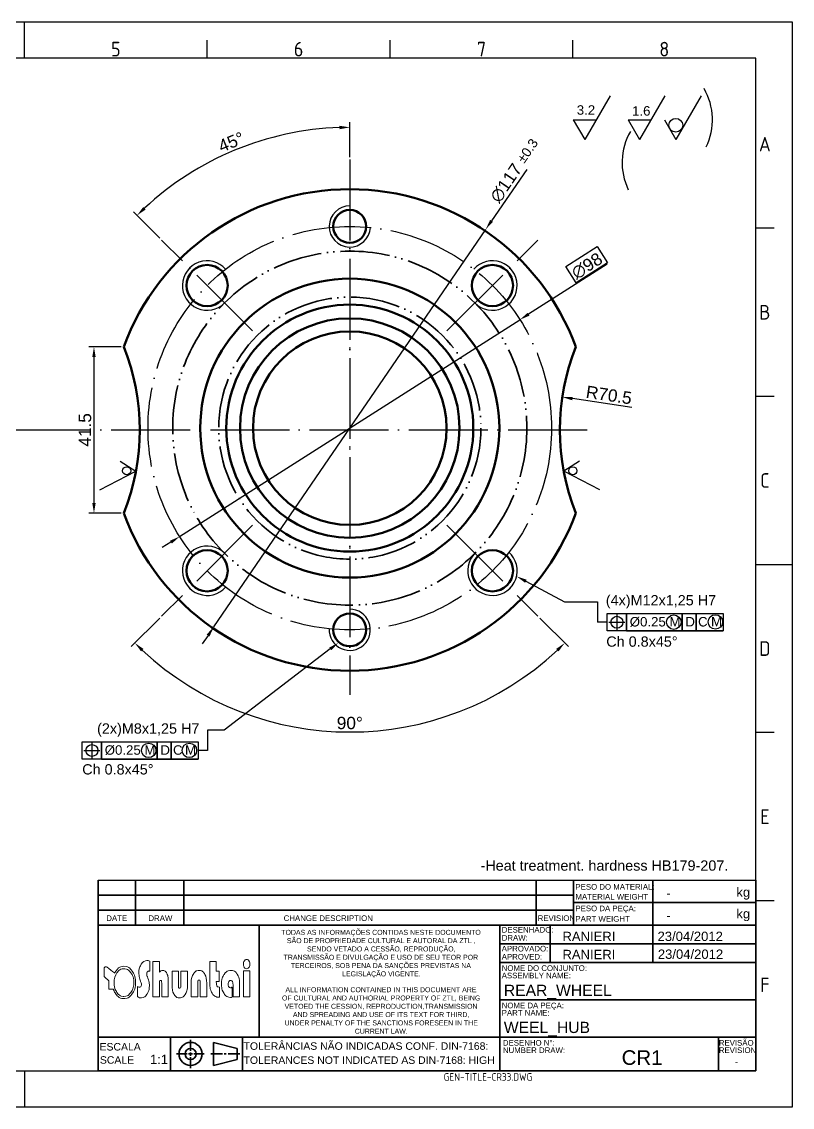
# Model space of a CAD drawing. Header units: millimetres. Extents: x 2626 to 2999, y 1108 to 1371.
# Drawn here: x 2811.7 to 2998.8, y 1107.7 to 1371.4 of the extents above; entities that cross this region are included whole.
import ezdxf
from ezdxf import colors
from ezdxf.entities.mleader import LeaderData, LeaderLine
from ezdxf.enums import TextEntityAlignment as Align
from ezdxf.math import Vec2, Vec3

# ---------------------------------------------------------------- set-up
doc = ezdxf.new("R2010")
doc.units = ezdxf.units.MM
doc.linetypes.add('ACAD_ISO04W100', pattern=[30, 24, -3, 0, -3])
doc.linetypes.add('ACAD_ISO05W100', pattern=[33, 24, -3, 0, -3, 0, -3])
for name, color, linetype, lineweight in [('AM_0', 7, 'Continuous', 30), ('AM_4', 1, 'ACAD_ISO04W100', 25), ('AM_5', 3, 'Continuous', 25), ('AM_7', 4, 'Continuous', 35), ('AM_8', 40, 'ACAD_ISO05W100', 35), ('AM_BOR', 2, 'ACAD_ISO05W100', 25), ('CAXA3', 7, 'Continuous', 25)]:
    doc.layers.add(name, color=color, linetype=linetype, lineweight=lineweight)
doc.styles.add('ACISOTS', font='isocp.shx', dxfattribs={"height": 1})
doc.styles.get("Standard").update_dxf_attribs({"font": 'arial.ttf'})
doc.dimstyles.new('ISO-25', dxfattribs={"dimtxt": 3, "dimasz": 2.5, "dimexe": 1.25, "dimexo": 0.625, "dimtad": 1, "dimtxsty": 'Standard', "dimcen": 2.5, "dimadec": 0, "dimazin": 0, "dimtfac": 1, "dimtmove": 0, "dimatfit": 3, "dimfxl": 1, "dimarcsym": 0})

# ---------------------------------------------------------------- blocks, each defined once
blk = doc.blocks.new('A3 ZTL')
for p, q in [((401.17, 280.82), (19.57, 280.82)), ((401.17, 9.78), (401.17, 280.82)), ((19.57, 9.78), (401.17, 9.78))]:
    blk.add_line(p, q)
at = {"layer": 'AM_BOR', "color": 135, "linetype": 'Continuous', "lineweight": 25}
for p, q in [((0, 290.61), (410.96, 290.61)), ((410.96, 290.61), (410.96, 0)), ((410.96, 0), (0, 0))]:
    blk.add_line(p, q, dxfattribs=at)
at = {"layer": 'AM_BOR', "color": 135, "lineweight": 25}
for p, q in [((205.48, 280.82), (205.48, 290.61)), ((254.4, 280.82), (254.4, 285.71)), ((303.33, 280.82), (303.33, 285.71)), ((352.25, 280.82), (352.25, 285.71)), ((406.07, 235.32), (401.17, 235.32)), ((406.07, 190.31), (401.17, 190.31)), ((401.17, 145.3), (410.96, 145.3)), ((406.07, 100.29), (401.17, 100.29)), ((406.07, 55.28), (401.17, 55.28)), ((205.48, 9.78), (205.48, 0))]:
    blk.add_line(p, q, dxfattribs=at)
at = {"layer": 'AM_BOR', "color": 135, "lineweight": 25, "style": 'ACISOTS'}
for s, p in [('5', (229.94, 283.27)), ('6', (278.86, 283.27)), ('7', (327.79, 283.27)), ('8', (376.71, 283.27)), ('A', (403.62, 257.83)), ('B', (403.62, 212.82)), ('C', (403.62, 167.81)), ('D', (403.62, 122.8)), ('E', (403.62, 77.79)), ('F', (403.62, 32.78))]:
    blk.add_text(s, height=3.91, dxfattribs=at).set_placement(p, align=Align.MIDDLE)
blk = doc.blocks.new('*D56')
at = {"layer": 'AM_5', "color": 0, "lineweight": -2, "transparency": 16777216}
blk.add_line((2959.91, 1277.71), (2945.45, 1279.86), dxfattribs=at)
at = {"layer": 'AM_5', "color": 0, "transparency": 16777216}
blk.add_solid([(2945.51, 1280.28), (2945.39, 1279.45), (2942.98, 1280.23)], dxfattribs=at)
at = {"layer": 'Defpoints', "color": 0, "transparency": 16777216}
for p in [(2942.98, 1280.23), (2996.66, 1272.24)]:
    blk.add_point(p, dxfattribs=at)
at = {"layer": 'AM_5', "color": 0, "transparency": 16777216, "insert": (2954.32, 1280.72), "char_height": 3, "attachment_point": 5, "rotation": 351.5279}
blk.add_mtext('R70.5', dxfattribs=at)
blk = doc.blocks.new('*D57')
at = {"layer": 'AM_5', "color": 0, "lineweight": -2, "transparency": 16777216}
for p, q in [((2835.86, 1292.44), (2828.01, 1292.44)), ((2829.26, 1289.94), (2829.26, 1254.53)), ((2835.86, 1252.03), (2828.01, 1252.03))]:
    blk.add_line(p, q, dxfattribs=at)
at = {"layer": 'AM_5', "color": 0, "transparency": 16777216}
for points in [[(2828.84, 1289.94), (2829.68, 1289.94), (2829.26, 1292.44)], [(2828.84, 1254.53), (2829.68, 1254.53), (2829.26, 1252.03)]]:
    blk.add_solid(points, dxfattribs=at)
at = {"layer": 'Defpoints', "color": 0, "transparency": 16777216}
for p in [(2836.49, 1292.44), (2829.26, 1252.03), (2836.49, 1252.03)]:
    blk.add_point(p, dxfattribs=at)
at = {"layer": 'AM_5', "color": 0, "transparency": 16777216, "insert": (2827.1, 1272.24), "char_height": 3, "attachment_point": 5, "rotation": 90}
blk.add_mtext('41.5', dxfattribs=at)
blk = doc.blocks.new('*D116')
at = {"layer": 'AM_5', "color": 0, "lineweight": -2, "transparency": 16777216}
for p, q in [((2934.37, 1335.55), (2925.81, 1323.04)), ((2858.37, 1224.38), (2924.4, 1320.97)), ((2856.96, 1222.32), (2855.55, 1220.25))]:
    blk.add_line(p, q, dxfattribs=at)
at = {"layer": 'AM_5', "color": 0, "transparency": 16777216}
for points in [[(2925.46, 1323.27), (2926.15, 1322.8), (2924.4, 1320.97)], [(2856.62, 1222.55), (2857.31, 1222.08), (2858.37, 1224.38)]]:
    blk.add_solid(points, dxfattribs=at)
at = {"layer": 'Defpoints', "color": 0, "transparency": 16777216}
for p in [(2924.4, 1320.97), (2858.37, 1224.38)]:
    blk.add_point(p, dxfattribs=at)
at = {"layer": 'AM_5', "color": 0, "transparency": 16777216, "insert": (2929.37, 1332.22), "char_height": 3, "attachment_point": 5, "rotation": 55.6455}
blk.add_mtext('∅117', dxfattribs=at)
blk = doc.blocks.new('*D117')
at = {"layer": 'AM_5', "color": 0, "lineweight": -2, "transparency": 16777216}
for p, q in [((2891.39, 1338.54), (2891.39, 1347)), ((2845.25, 1318.82), (2838.83, 1325.23))]:
    blk.add_line(p, q, dxfattribs=at)
blk.add_arc((2891.39, 1272.68), 73.08, 91.9603, 133.0397, dxfattribs=at)
at = {"layer": 'AM_5', "color": 0, "transparency": 16777216}
for points in [[(2888.88, 1346.13), (2888.89, 1345.29), (2891.39, 1345.75)], [(2841.8, 1325.79), (2841.22, 1326.39), (2839.71, 1324.35)]]:
    blk.add_solid(points, dxfattribs=at)
at = {"layer": 'Defpoints', "color": 0, "transparency": 16777216}
for p in [(2872.47, 1343.26), (2891.39, 1337.91), (2845.69, 1318.37), (2867.79, 1296.28), (2891.39, 1208.32)]:
    blk.add_point(p, dxfattribs=at)
at = {"layer": 'AM_5', "color": 0, "transparency": 16777216, "insert": (2862.6, 1342.18), "char_height": 3, "attachment_point": 5, "rotation": 22.5}
blk.add_mtext('45°', dxfattribs=at)
blk = doc.blocks.new('*D118')
at = {"layer": 'AM_5', "color": 0, "lineweight": -2, "transparency": 16777216}
for p, q in [((2845.25, 1226.54), (2838.3, 1219.6)), ((2937.52, 1226.54), (2944.47, 1219.6))]:
    blk.add_line(p, q, dxfattribs=at)
blk.add_arc((2891.39, 1272.68), 73.82, 226.9405, 313.0595, dxfattribs=at)
at = {"layer": 'AM_5', "color": 0, "transparency": 16777216}
for points in [[(2840.7, 1218.44), (2841.28, 1219.04), (2839.19, 1220.48)], [(2941.5, 1219.04), (2942.08, 1218.44), (2943.58, 1220.48)]]:
    blk.add_solid(points, dxfattribs=at)
at = {"layer": 'Defpoints', "color": 0, "transparency": 16777216}
for p in [(2867.79, 1249.08), (2914.99, 1249.08), (2845.69, 1226.98), (2937.08, 1226.98), (2872.28, 1201.37)]:
    blk.add_point(p, dxfattribs=at)
at = {"layer": 'AM_5', "color": 0, "transparency": 16777216, "insert": (2891.39, 1201.02), "char_height": 3, "attachment_point": 5}
blk.add_mtext('90°', dxfattribs=at)
blk = doc.blocks.new('*D119')
at = {"layer": 'AM_5', "color": 0, "lineweight": -2, "transparency": 16777216}
for p, q in [((2953.93, 1312.55), (2934.81, 1300.36)), ((2850.07, 1246.34), (2932.7, 1299.02)), ((2847.96, 1244.99), (2845.85, 1243.65))]:
    blk.add_line(p, q, dxfattribs=at)
at = {"layer": 'AM_5', "color": 0, "transparency": 16777216}
for points in [[(2934.59, 1300.71), (2935.03, 1300.01), (2932.7, 1299.02)], [(2847.74, 1245.34), (2848.18, 1244.64), (2850.07, 1246.34)]]:
    blk.add_solid(points, dxfattribs=at)
at = {"layer": 'Defpoints', "color": 0, "transparency": 16777216}
for p in [(2932.7, 1299.02), (2850.07, 1246.34)]:
    blk.add_point(p, dxfattribs=at)
at = {"layer": 'AM_5', "color": 0, "transparency": 16777216, "insert": (2949, 1312.07), "char_height": 3, "attachment_point": 5, "rotation": 32.5197}
blk.add_mtext('∅98', dxfattribs=at)

msp = doc.modelspace()

# ---------------------------------------------------------------- linework, layer by layer
at = {"linetype": 'Continuous'}
msp.add_line((2830.246, 1162.851), (2989.966, 1162.851), dxfattribs=at)
at = {"layer": 'AM_0', "color": 7, "lineweight": 20}
for points, knots in [([(2832.267, 1141.848), (2832.267, 1141.848), (2831.928, 1141.848), (2831.928, 1141.848), (2831.928, 1141.848), (2831.928, 1141.848), (2831.698, 1141.417), (2831.698, 1141.417), (2831.698, 1141.417), (2831.698, 1141.417), (2831.698, 1139.466), (2831.698, 1139.466), (2831.698, 1139.466), (2831.698, 1139.466), (2832.847, 1138.391), (2832.847, 1138.391), (2832.847, 1138.391), (2832.847, 1138.391), (2832.847, 1136.379), (2832.847, 1136.379), (2832.847, 1136.379), (2832.847, 1136.379), (2833.985, 1136.379), (2833.985, 1136.379), (2833.985, 1136.379), (2834.116, 1135.964), (2834.313, 1135.58), (2834.554, 1135.242), (2834.554, 1135.242), (2835.112, 1134.474), (2835.78, 1134.09), (2836.546, 1134.09), (2836.546, 1134.09), (2837.323, 1134.09), (2837.979, 1134.474), (2838.526, 1135.242), (2838.526, 1135.242), (2839.074, 1136.01), (2839.347, 1136.932), (2839.347, 1138.007), (2839.347, 1138.007), (2839.347, 1139.098), (2839.074, 1140.019), (2838.526, 1140.788), (2838.526, 1140.788), (2837.979, 1141.556), (2837.323, 1141.94), (2836.546, 1141.94), (2836.546, 1141.94), (2835.78, 1141.94), (2835.112, 1141.556), (2834.554, 1140.788), (2834.554, 1140.788), (2834.445, 1140.634), (2834.357, 1140.465), (2834.269, 1140.311), (2834.269, 1140.311), (2834.269, 1140.311), (2832.267, 1141.848), (2832.267, 1141.848)], [0, 0, 0, 0, 0.0625, 0.0625, 0.0625, 0.09375, 0.125, 0.125, 0.125, 0.15625, 0.1875, 0.1875, 0.1875, 0.21875, 0.25, 0.25, 0.25, 0.28125, 0.3125, 0.3125, 0.3125, 0.34375, 0.375, 0.375, 0.375, 0.40625, 0.4375, 0.4375, 0.4375, 0.46875, 0.5, 0.5, 0.5, 0.53125, 0.5625, 0.5625, 0.5625, 0.59375, 0.625, 0.625, 0.625, 0.65625, 0.6875, 0.6875, 0.6875, 0.71875, 0.75, 0.75, 0.75, 0.78125, 0.8125, 0.8125, 0.8125, 0.84375, 0.875, 0.875, 0.875, 0.9375, 1, 1, 1, 1]), ([(2842.13, 1143.352), (2841.594, 1143.352), (2841.135, 1143.054), (2840.746, 1142.471), (2840.746, 1142.471), (2840.357, 1141.875), (2840.167, 1141.176), (2840.167, 1140.373), (2840.167, 1140.373), (2840.167, 1139.686), (2840.297, 1139.012), (2840.547, 1138.339), (2840.547, 1138.339), (2840.712, 1137.911), (2840.79, 1137.639), (2840.79, 1137.51), (2840.79, 1137.51), (2840.79, 1137.315), (2840.738, 1137.16), (2840.643, 1137.03), (2840.643, 1137.03), (2840.539, 1136.901), (2840.418, 1136.836), (2840.262, 1136.836), (2840.262, 1136.836), (2840.141, 1136.836), (2839.994, 1136.914), (2839.83, 1137.069), (2839.83, 1137.069), (2839.83, 1137.069), (2839.83, 1134.569), (2839.83, 1134.569), (2839.83, 1134.569), (2840.098, 1134.375), (2840.374, 1134.284), (2840.651, 1134.284), (2840.651, 1134.284), (2841.222, 1134.284), (2841.715, 1134.569), (2842.113, 1135.152), (2842.113, 1135.152), (2842.511, 1135.735), (2842.709, 1136.448), (2842.709, 1137.29), (2842.709, 1137.29), (2842.709, 1137.86), (2842.588, 1138.455), (2842.355, 1139.064), (2842.355, 1139.064), (2842.355, 1139.064), (2842.225, 1139.414), (2842.225, 1139.414), (2842.225, 1139.414), (2842.121, 1139.673), (2842.069, 1139.893), (2842.069, 1140.062), (2842.069, 1140.062), (2842.069, 1140.269), (2842.113, 1140.437), (2842.208, 1140.58), (2842.208, 1140.58), (2842.303, 1140.722), (2842.415, 1140.8), (2842.545, 1140.8), (2842.545, 1140.8), (2842.614, 1140.8), (2842.709, 1140.774), (2842.83, 1140.722), (2842.83, 1140.722), (2842.83, 1140.722), (2842.83, 1143.184), (2842.83, 1143.184), (2842.83, 1143.184), (2842.606, 1143.3), (2842.372, 1143.352), (2842.13, 1143.352), (2842.13, 1143.352), (2842.13, 1143.352), (2842.13, 1143.352), (2842.13, 1143.352)], [0, 0, 0, 0, 0.047619, 0.047619, 0.047619, 0.0714286, 0.0952381, 0.0952381, 0.0952381, 0.1190476, 0.1428571, 0.1428571, 0.1428571, 0.1666667, 0.1904762, 0.1904762, 0.1904762, 0.2142857, 0.2380952, 0.2380952, 0.2380952, 0.2619048, 0.2857143, 0.2857143, 0.2857143, 0.3095238, 0.3333333, 0.3333333, 0.3333333, 0.3571429, 0.3809524, 0.3809524, 0.3809524, 0.4047619, 0.4285714, 0.4285714, 0.4285714, 0.452381, 0.4761905, 0.4761905, 0.4761905, 0.5, 0.5238095, 0.5238095, 0.5238095, 0.547619, 0.5714286, 0.5714286, 0.5714286, 0.5952381, 0.6190476, 0.6190476, 0.6190476, 0.6428571, 0.6666667, 0.6666667, 0.6666667, 0.6904762, 0.7142857, 0.7142857, 0.7142857, 0.7380952, 0.7619048, 0.7619048, 0.7619048, 0.7857143, 0.8095238, 0.8095238, 0.8095238, 0.8333333, 0.8571429, 0.8571429, 0.8571429, 0.8809524, 0.9047619, 0.9047619, 0.9047619, 0.952381, 1, 1, 1, 1]), ([(2843.583, 1143.145), (2843.583, 1143.145), (2843.583, 1134.504), (2843.583, 1134.504), (2843.583, 1134.504), (2843.583, 1134.504), (2845.165, 1134.504), (2845.165, 1134.504), (2845.165, 1134.504), (2845.165, 1134.504), (2845.165, 1137.937), (2845.165, 1137.937), (2845.165, 1137.937), (2845.165, 1138.326), (2845.252, 1138.52), (2845.425, 1138.52), (2845.425, 1138.52), (2845.537, 1138.52), (2845.606, 1138.468), (2845.65, 1138.378), (2845.65, 1138.378), (2845.684, 1138.287), (2845.702, 1138.106), (2845.702, 1137.834), (2845.702, 1137.834), (2845.702, 1137.834), (2845.702, 1134.504), (2845.702, 1134.504), (2845.702, 1134.504), (2845.702, 1134.504), (2847.284, 1134.504), (2847.284, 1134.504), (2847.284, 1134.504), (2847.284, 1134.504), (2847.284, 1138.507), (2847.284, 1138.507), (2847.284, 1138.507), (2847.284, 1139.246), (2847.163, 1139.841), (2846.93, 1140.282), (2846.93, 1140.282), (2846.687, 1140.722), (2846.367, 1140.943), (2845.97, 1140.943), (2845.97, 1140.943), (2845.702, 1140.943), (2845.434, 1140.8), (2845.165, 1140.502), (2845.165, 1140.502), (2845.165, 1140.502), (2845.165, 1143.145), (2845.165, 1143.145), (2845.165, 1143.145), (2845.165, 1143.145), (2843.583, 1143.145), (2843.583, 1143.145)], [0, 0, 0, 0, 0.0666667, 0.0666667, 0.0666667, 0.1, 0.1333333, 0.1333333, 0.1333333, 0.1666667, 0.2, 0.2, 0.2, 0.2333333, 0.2666667, 0.2666667, 0.2666667, 0.3, 0.3333333, 0.3333333, 0.3333333, 0.3666667, 0.4, 0.4, 0.4, 0.4333333, 0.4666667, 0.4666667, 0.4666667, 0.5, 0.5333333, 0.5333333, 0.5333333, 0.5666667, 0.6, 0.6, 0.6, 0.6333333, 0.6666667, 0.6666667, 0.6666667, 0.7, 0.7333333, 0.7333333, 0.7333333, 0.7666667, 0.8, 0.8, 0.8, 0.8333333, 0.8666667, 0.8666667, 0.8666667, 0.9333333, 1, 1, 1, 1]), ([(2857.394, 1143.145), (2857.394, 1143.145), (2857.394, 1137.963), (2857.394, 1137.963), (2857.394, 1137.963), (2857.394, 1137.056), (2857.515, 1136.344), (2857.757, 1135.8), (2857.757, 1135.8), (2857.947, 1135.372), (2858.198, 1135.036), (2858.518, 1134.789), (2858.518, 1134.789), (2858.838, 1134.543), (2859.175, 1134.414), (2859.53, 1134.414), (2859.53, 1134.414), (2859.573, 1134.414), (2859.634, 1134.414), (2859.711, 1134.414), (2859.711, 1134.414), (2859.711, 1134.414), (2859.711, 1136.901), (2859.711, 1136.901), (2859.711, 1136.901), (2859.435, 1136.901), (2859.236, 1136.992), (2859.132, 1137.186), (2859.132, 1137.186), (2859.028, 1137.38), (2858.976, 1137.717), (2858.976, 1138.222), (2858.976, 1138.222), (2858.976, 1138.222), (2859.685, 1138.222), (2859.685, 1138.222), (2859.685, 1138.222), (2859.685, 1138.222), (2859.685, 1140.722), (2859.685, 1140.722), (2859.685, 1140.722), (2859.685, 1140.722), (2858.976, 1140.722), (2858.976, 1140.722), (2858.976, 1140.722), (2858.976, 1140.722), (2858.976, 1143.145), (2858.976, 1143.145), (2858.976, 1143.145), (2858.976, 1143.145), (2857.394, 1143.145), (2857.394, 1143.145)], [0, 0, 0, 0, 0.0714286, 0.0714286, 0.0714286, 0.1071429, 0.1428571, 0.1428571, 0.1428571, 0.1785714, 0.2142857, 0.2142857, 0.2142857, 0.25, 0.2857143, 0.2857143, 0.2857143, 0.3214286, 0.3571429, 0.3571429, 0.3571429, 0.3928571, 0.4285714, 0.4285714, 0.4285714, 0.4642857, 0.5, 0.5, 0.5, 0.5357143, 0.5714286, 0.5714286, 0.5714286, 0.6071429, 0.6428571, 0.6428571, 0.6428571, 0.6785714, 0.7142857, 0.7142857, 0.7142857, 0.75, 0.7857143, 0.7857143, 0.7857143, 0.8214286, 0.8571429, 0.8571429, 0.8571429, 0.9285714, 1, 1, 1, 1]), ([(2865.782, 1143.287), (2865.627, 1143.054), (2865.549, 1142.795), (2865.549, 1142.484), (2865.549, 1142.484), (2865.549, 1142.16), (2865.627, 1141.888), (2865.774, 1141.668), (2865.774, 1141.668), (2865.921, 1141.461), (2866.111, 1141.357), (2866.344, 1141.357), (2866.344, 1141.357), (2866.569, 1141.357), (2866.76, 1141.461), (2866.907, 1141.668), (2866.907, 1141.668), (2867.054, 1141.888), (2867.131, 1142.16), (2867.131, 1142.484), (2867.131, 1142.484), (2867.131, 1142.795), (2867.054, 1143.054), (2866.898, 1143.287), (2866.898, 1143.287), (2866.742, 1143.508), (2866.552, 1143.624), (2866.344, 1143.624), (2866.344, 1143.624), (2866.128, 1143.624), (2865.938, 1143.508), (2865.782, 1143.287), (2865.782, 1143.287), (2865.782, 1143.287), (2865.782, 1143.287), (2865.782, 1143.287)], [0, 0, 0, 0, 0.1, 0.1, 0.1, 0.15, 0.2, 0.2, 0.2, 0.25, 0.3, 0.3, 0.3, 0.35, 0.4, 0.4, 0.4, 0.45, 0.5, 0.5, 0.5, 0.55, 0.6, 0.6, 0.6, 0.65, 0.7, 0.7, 0.7, 0.75, 0.8, 0.8, 0.8, 0.9, 1, 1, 1, 1]), ([(2834.149, 1137.992), (2834.149, 1138.913), (2834.39, 1139.697), (2834.849, 1140.357), (2834.849, 1140.357), (2835.309, 1141.003), (2835.878, 1141.341), (2836.546, 1141.341), (2836.546, 1141.341), (2837.202, 1141.341), (2837.771, 1141.003), (2838.231, 1140.357), (2838.231, 1140.357), (2838.702, 1139.697), (2838.931, 1138.913), (2838.931, 1137.992), (2838.931, 1137.992), (2838.931, 1137.054), (2838.702, 1136.256), (2838.231, 1135.61), (2838.231, 1135.61), (2837.771, 1134.95), (2837.202, 1134.627), (2836.546, 1134.627), (2836.546, 1134.627), (2835.878, 1134.627), (2835.309, 1134.95), (2834.849, 1135.61), (2834.849, 1135.61), (2834.39, 1136.256), (2834.149, 1137.054), (2834.149, 1137.992)], [0, 0, 0, 0, 0.1111111, 0.1111111, 0.1111111, 0.1666667, 0.2222222, 0.2222222, 0.2222222, 0.2777778, 0.3333333, 0.3333333, 0.3333333, 0.3888889, 0.4444444, 0.4444444, 0.4444444, 0.5, 0.5555556, 0.5555556, 0.5555556, 0.6111111, 0.6666667, 0.6666667, 0.6666667, 0.7222222, 0.7777778, 0.7777778, 0.7777778, 0.8888889, 1, 1, 1, 1]), ([(2848.21, 1137.393), (2848.21, 1136.486), (2848.348, 1135.774), (2848.633, 1135.269), (2848.633, 1135.269), (2849.005, 1134.608), (2849.481, 1134.284), (2850.086, 1134.284), (2850.086, 1134.284), (2850.614, 1134.284), (2851.055, 1134.569), (2851.418, 1135.126), (2851.418, 1135.126), (2851.781, 1135.696), (2851.963, 1136.383), (2851.963, 1137.212), (2851.963, 1137.212), (2851.963, 1137.212), (2851.963, 1140.722), (2851.963, 1140.722), (2851.963, 1140.722), (2851.963, 1140.722), (2850.38, 1140.722), (2850.38, 1140.722), (2850.38, 1140.722), (2850.38, 1140.722), (2850.38, 1137.16), (2850.38, 1137.16), (2850.38, 1137.16), (2850.38, 1136.797), (2850.285, 1136.616), (2850.086, 1136.616), (2850.086, 1136.616), (2849.887, 1136.616), (2849.792, 1136.797), (2849.792, 1137.16), (2849.792, 1137.16), (2849.792, 1137.16), (2849.792, 1140.722), (2849.792, 1140.722), (2849.792, 1140.722), (2849.792, 1140.722), (2848.21, 1140.722), (2848.21, 1140.722), (2848.21, 1140.722), (2848.21, 1140.722), (2848.21, 1137.393), (2848.21, 1137.393)], [0, 0, 0, 0, 0.0769231, 0.0769231, 0.0769231, 0.1153846, 0.1538462, 0.1538462, 0.1538462, 0.1923077, 0.2307692, 0.2307692, 0.2307692, 0.2692308, 0.3076923, 0.3076923, 0.3076923, 0.3461538, 0.3846154, 0.3846154, 0.3846154, 0.4230769, 0.4615385, 0.4615385, 0.4615385, 0.5, 0.5384615, 0.5384615, 0.5384615, 0.5769231, 0.6153846, 0.6153846, 0.6153846, 0.6538462, 0.6923077, 0.6923077, 0.6923077, 0.7307692, 0.7692308, 0.7692308, 0.7692308, 0.8076923, 0.8461538, 0.8461538, 0.8461538, 0.9230769, 1, 1, 1, 1]), ([(2856.641, 1137.834), (2856.641, 1138.74), (2856.503, 1139.453), (2856.218, 1139.958), (2856.218, 1139.958), (2855.854, 1140.619), (2855.37, 1140.943), (2854.765, 1140.943), (2854.765, 1140.943), (2854.237, 1140.943), (2853.796, 1140.658), (2853.433, 1140.101), (2853.433, 1140.101), (2853.07, 1139.531), (2852.888, 1138.844), (2852.888, 1138.028), (2852.888, 1138.028), (2852.888, 1138.028), (2852.888, 1134.504), (2852.888, 1134.504), (2852.888, 1134.504), (2852.888, 1134.504), (2854.471, 1134.504), (2854.471, 1134.504), (2854.471, 1134.504), (2854.471, 1134.504), (2854.471, 1138.067), (2854.471, 1138.067), (2854.471, 1138.067), (2854.471, 1138.429), (2854.566, 1138.611), (2854.765, 1138.611), (2854.765, 1138.611), (2854.964, 1138.611), (2855.059, 1138.429), (2855.059, 1138.067), (2855.059, 1138.067), (2855.059, 1138.067), (2855.059, 1134.504), (2855.059, 1134.504), (2855.059, 1134.504), (2855.059, 1134.504), (2856.641, 1134.504), (2856.641, 1134.504), (2856.641, 1134.504), (2856.641, 1134.504), (2856.641, 1137.834), (2856.641, 1137.834)], [0, 0, 0, 0, 0.0769231, 0.0769231, 0.0769231, 0.1153846, 0.1538462, 0.1538462, 0.1538462, 0.1923077, 0.2307692, 0.2307692, 0.2307692, 0.2692308, 0.3076923, 0.3076923, 0.3076923, 0.3461538, 0.3846154, 0.3846154, 0.3846154, 0.4230769, 0.4615385, 0.4615385, 0.4615385, 0.5, 0.5384615, 0.5384615, 0.5384615, 0.5769231, 0.6153846, 0.6153846, 0.6153846, 0.6538462, 0.6923077, 0.6923077, 0.6923077, 0.7307692, 0.7692308, 0.7692308, 0.7692308, 0.8076923, 0.8461538, 0.8461538, 0.8461538, 0.9230769, 1, 1, 1, 1]), ([(2862.418, 1136.707), (2862.254, 1136.707), (2862.116, 1136.797), (2862.003, 1136.966), (2862.003, 1136.966), (2861.891, 1137.134), (2861.839, 1137.341), (2861.839, 1137.6), (2861.839, 1137.6), (2861.839, 1137.847), (2861.899, 1138.067), (2862.02, 1138.248), (2862.02, 1138.248), (2862.141, 1138.429), (2862.28, 1138.52), (2862.444, 1138.52), (2862.444, 1138.52), (2862.626, 1138.52), (2862.773, 1138.417), (2862.877, 1138.222), (2862.877, 1138.222), (2862.989, 1138.028), (2863.041, 1137.756), (2863.041, 1137.432), (2863.041, 1137.432), (2863.041, 1137.432), (2863.041, 1134.504), (2863.041, 1134.504), (2863.041, 1134.504), (2863.041, 1134.504), (2864.623, 1134.504), (2864.623, 1134.504), (2864.623, 1134.504), (2864.623, 1134.504), (2864.623, 1137.6), (2864.623, 1137.6), (2864.623, 1137.6), (2864.623, 1138.637), (2864.425, 1139.453), (2864.035, 1140.049), (2864.035, 1140.049), (2863.646, 1140.645), (2863.101, 1140.943), (2862.427, 1140.943), (2862.427, 1140.943), (2861.813, 1140.943), (2861.294, 1140.619), (2860.87, 1139.984), (2860.87, 1139.984), (2860.446, 1139.349), (2860.23, 1138.572), (2860.23, 1137.665), (2860.23, 1137.665), (2860.23, 1136.72), (2860.438, 1135.929), (2860.862, 1135.308), (2860.862, 1135.308), (2861.285, 1134.686), (2861.813, 1134.375), (2862.444, 1134.375), (2862.444, 1134.375), (2862.548, 1134.375), (2862.669, 1134.388), (2862.799, 1134.427), (2862.799, 1134.427), (2862.799, 1134.427), (2862.799, 1136.875), (2862.799, 1136.875), (2862.799, 1136.875), (2862.678, 1136.758), (2862.557, 1136.707), (2862.418, 1136.707), (2862.418, 1136.707), (2862.418, 1136.707), (2862.418, 1136.707), (2862.418, 1136.707)], [0, 0, 0, 0, 0.05, 0.05, 0.05, 0.075, 0.1, 0.1, 0.1, 0.125, 0.15, 0.15, 0.15, 0.175, 0.2, 0.2, 0.2, 0.225, 0.25, 0.25, 0.25, 0.275, 0.3, 0.3, 0.3, 0.325, 0.35, 0.35, 0.35, 0.375, 0.4, 0.4, 0.4, 0.425, 0.45, 0.45, 0.45, 0.475, 0.5, 0.5, 0.5, 0.525, 0.55, 0.55, 0.55, 0.575, 0.6, 0.6, 0.6, 0.625, 0.65, 0.65, 0.65, 0.675, 0.7, 0.7, 0.7, 0.725, 0.75, 0.75, 0.75, 0.775, 0.8, 0.8, 0.8, 0.825, 0.85, 0.85, 0.85, 0.875, 0.9, 0.9, 0.9, 0.95, 1, 1, 1, 1]), ([(2865.54, 1140.813), (2865.54, 1140.813), (2865.54, 1134.504), (2865.54, 1134.504), (2865.54, 1134.504), (2865.54, 1134.504), (2867.123, 1134.504), (2867.123, 1134.504), (2867.123, 1134.504), (2867.123, 1134.504), (2867.123, 1140.813), (2867.123, 1140.813), (2867.123, 1140.813), (2867.123, 1140.813), (2865.54, 1140.813), (2865.54, 1140.813)], [0, 0, 0, 0, 0.2, 0.2, 0.2, 0.3, 0.4, 0.4, 0.4, 0.5, 0.6, 0.6, 0.6, 0.8, 1, 1, 1, 1])]:
    msp.add_open_spline(points, degree=3, knots=knots, dxfattribs=at)
at = {"layer": 'AM_4', "color": 1, "linetype": 'ACAD_ISO04W100', "lineweight": 25, "ltscale": 0.8}
for p, q in [((2891.386, 1337.912), (2891.386, 1208.325)), ((2891.386, 1337.471), (2891.386, 1207.884)), ((2688.825, 1272.237), (2949.485, 1272.237))]:
    msp.add_line(p, q, dxfattribs=at)
at = {"layer": 'AM_4', "ltscale": 0.8}
for p, q in [((2867.786, 1296.277), (2845.689, 1318.374)), ((2914.986, 1296.277), (2937.083, 1318.374)), ((2867.786, 1249.078), (2845.689, 1226.981)), ((2914.986, 1249.078), (2937.083, 1226.981))]:
    msp.add_line(p, q, dxfattribs=at)
at = {"layer": 'AM_4', "color": 1, "linetype": 'ACAD_ISO04W100', "lineweight": 25, "ltscale": 0.8}
msp.add_circle((2891.386, 1272.678), 49, dxfattribs=at)
at = {"layer": 'AM_5'}
for p, q in [((2954.585, 1353.411), (2948.437, 1342.763)), ((2967.898, 1353.411), (2961.75, 1342.763)), ((2976.716, 1353.411), (2970.568, 1342.763)), ((2945.643, 1347.603), (2951.231, 1347.603)), ((2945.643, 1347.603), (2948.437, 1342.763)), ((2958.956, 1347.603), (2964.545, 1347.603)), ((2958.956, 1347.603), (2961.75, 1342.763)), ((2967.774, 1347.603), (2970.568, 1342.763)), ((2835.626, 1264.633), (2839.402, 1262.239)), ((2947.146, 1264.633), (2943.37, 1262.239)), ((2830.688, 1257.677), (2839.402, 1262.239)), ((2952.084, 1257.677), (2943.37, 1262.239)), ((2951.563, 1230.498), (2951.563, 1225.518)), ((2956.26, 1227.526), (2956.26, 1223.521)), ((2953.899, 1225.518), (2951.563, 1225.518)), ((2954.308, 1225.523), (2958.213, 1225.523)), ((2958.622, 1223.406), (2972.109, 1223.406)), ((2972.109, 1223.406), (2975.493, 1223.406)), ((2975.493, 1223.406), (2982.029, 1223.406)), ((2856.861, 1199.345), (2856.861, 1194.365)), ((2828.756, 1196.368), (2828.756, 1192.362)), ((2826.803, 1194.365), (2830.709, 1194.365)), ((2831.117, 1192.248), (2844.604, 1192.248)), ((2844.604, 1192.248), (2847.989, 1192.248)), ((2847.989, 1192.248), (2854.525, 1192.248)), ((2856.861, 1194.365), (2854.525, 1194.365))]:
    msp.add_line(p, q, dxfattribs=at)
at = {"layer": 'AM_5', "ltscale": 0.5}
msp.add_line((2891.386, 1330.737), (2891.386, 1329.737), dxfattribs=at)
at = {"layer": 'AM_5'}
for points in [[(2943.822, 1311.91), (2951.45, 1316.792), (2953.967, 1312.859), (2946.339, 1307.977)], [(2953.899, 1227.641), (2958.622, 1227.641), (2958.622, 1223.406), (2953.899, 1223.406)], [(2958.622, 1227.641), (2972.109, 1227.641), (2972.109, 1223.406), (2958.622, 1223.406)], [(2972.109, 1227.641), (2975.493, 1227.641), (2975.493, 1223.406), (2972.109, 1223.406)], [(2975.493, 1227.641), (2982.029, 1227.641), (2982.029, 1223.406), (2975.493, 1223.406)], [(2826.395, 1196.482), (2831.117, 1196.482), (2831.117, 1192.248), (2826.395, 1192.248)], [(2831.117, 1196.482), (2844.604, 1196.482), (2844.604, 1192.248), (2831.117, 1192.248)], [(2844.604, 1196.482), (2847.989, 1196.482), (2847.989, 1192.248), (2844.604, 1192.248)], [(2847.989, 1196.482), (2854.525, 1196.482), (2854.525, 1192.248), (2847.989, 1192.248)]]:
    msp.add_lwpolyline(points, close=True, dxfattribs=at)
for centre, radius in [((2970.558, 1346.253), 1.671), ((2837.21, 1262.321), 0.991), ((2945.562, 1262.321), 0.991), ((2956.26, 1225.523), 1.441), ((2970.068, 1225.551), 1.757), ((2980.175, 1225.593), 1.757), ((2828.756, 1194.365), 1.441), ((2842.564, 1194.393), 1.757), ((2852.432, 1194.393), 1.757)]:
    msp.add_circle(centre, radius, dxfattribs=at)
for centre, start, end in [((2964.416, 1347.592), 334.04223, 30.18313), ((2972.551, 1337.182), 149.81687, 205.95777)]:
    msp.add_arc(centre, 15.049, start, end, dxfattribs=at)
at = {"layer": 'AM_7', "linetype": 'Continuous', "lineweight": 25}
for centre, radius, start, end in [((2891.386, 1321.678), 5, 90, 357.07548), ((2856.738, 1307.326), 6, 41.4899, 315), ((2926.034, 1307.326), 6, 225, 138.5101), ((2856.738, 1238.029), 6, 45, 318.5101), ((2926.034, 1238.029), 6, 135, 48.5101), ((2891.386, 1223.678), 5, 177.07548, 90)]:
    msp.add_arc(centre, radius, start, end, dxfattribs=at)
at = {"layer": 'AM_8', "color": 0, "linetype": 'Continuous'}
for p, q in [((2830.246, 1162.851), (2830.246, 1116.568)), ((2839.321, 1162.851), (2839.321, 1151.961)), ((2851.118, 1162.851), (2851.118, 1151.961)), ((2936.648, 1162.851), (2936.648, 1151.961)), ((2945.723, 1151.961), (2945.723, 1162.851)), ((2965.009, 1162.851), (2965.009, 1157.406)), ((2989.966, 1116.568), (2989.966, 1162.851)), ((2945.723, 1159.221), (2830.246, 1159.221)), ((2830.246, 1155.591), (2945.723, 1155.591)), ((2945.723, 1157.406), (2989.966, 1157.406)), ((2965.009, 1157.406), (2965.009, 1151.961)), ((2830.246, 1151.961), (2926.441, 1151.961)), ((2869.402, 1151.961), (2869.402, 1124.736)), ((2926.441, 1151.961), (2989.966, 1151.961)), ((2927.826, 1151.961), (2927.826, 1134.718)), ((2940.053, 1151.961), (2940.053, 1142.886)), ((2965.009, 1151.961), (2965.009, 1142.886)), ((2927.826, 1147.423), (2989.966, 1147.423)), ((2927.826, 1142.886), (2989.966, 1142.886)), ((2927.826, 1134.718), (2927.826, 1124.736)), ((2927.826, 1133.811), (2989.966, 1133.811)), ((2830.246, 1124.736), (2856.097, 1124.736)), ((2926.441, 1124.736), (2830.246, 1124.736)), ((2870.504, 1124.736), (2830.246, 1124.736)), ((2847.882, 1124.736), (2847.882, 1116.568)), ((2852.718, 1124.081), (2852.718, 1121.388)), ((2865.358, 1124.736), (2865.358, 1116.568)), ((2926.441, 1124.736), (2980.891, 1124.736)), ((2927.826, 1116.568), (2927.826, 1124.736)), ((2989.966, 1124.736), (2980.891, 1124.736)), ((2980.891, 1124.736), (2980.891, 1116.568)), ((2852.718, 1121.014), (2852.718, 1120.209)), ((2864, 1121.998), (2858.291, 1123.446)), ((2858.291, 1123.446), (2858.291, 1117.858)), ((2864, 1121.998), (2864, 1119.306)), ((2849.306, 1120.652), (2851.868, 1120.652)), ((2852.256, 1120.652), (2853.158, 1120.652)), ((2852.718, 1119.849), (2852.718, 1117.223)), ((2853.505, 1120.652), (2856.051, 1120.652)), ((2857.669, 1120.652), (2860.476, 1120.652)), ((2864, 1119.306), (2858.291, 1117.858)), ((2860.908, 1120.652), (2861.36, 1120.652)), ((2861.882, 1120.652), (2864.662, 1120.652)), ((2830.246, 1116.568), (2989.966, 1116.568))]:
    msp.add_line(p, q, dxfattribs=at)
at = {"layer": 'AM_8', "ltscale": 0.5}
for radius in [43, 31.828]:
    msp.add_circle((2891.386, 1272.678), radius, dxfattribs=at)
at = {"layer": 'AM_8', "color": 0, "linetype": 'Continuous'}
for radius in [2.794, 1.346]:
    msp.add_circle((2852.718, 1120.652), radius, dxfattribs=at)
at = {"layer": 'CAXA3', "linetype": 'Continuous', "lineweight": 50}
for centre, radius in [((2891.386, 1321.678), 4), ((2856.738, 1307.326), 5), ((2926.034, 1307.326), 5), ((2891.386, 1272.678), 36.319), ((2891.386, 1272.678), 30), ((2891.386, 1272.678), 26.659), ((2891.386, 1272.678), 23.5), ((2856.738, 1238.029), 5), ((2926.034, 1238.029), 5), ((2891.386, 1223.678), 4)]:
    msp.add_circle(centre, radius, dxfattribs=at)
for centre, radius, start, end in [((2891.386, 1272.237), 58.5, 20.20364, 159.79636), ((2786.112, 1272.237), 54.273, 338.14537, 21.85463), ((2996.659, 1272.237), 54.273, 158.14537, 201.85463), ((2891.386, 1272.237), 58.5, 200.20364, 339.79636)]:
    msp.add_arc(centre, radius, start, end, dxfattribs=at)

# ---------------------------------------------------------------- block references
at = {"linetype": 'ByBlock', "lineweight": 0, "xscale": 0.9075000000000002, "yscale": 0.9075000000000002, "zscale": 0.9075000000000002}
msp.add_blockref('A3 ZTL', (2625.9, 1107.689), dxfattribs=at)

# ---------------------------------------------------------------- texts
at = {"insert": (2923.138, 1167.665), "char_height": 2.5, "width": 61.35624, "attachment_point": 1}
msp.add_mtext('-Heat treatment. hardness HB179-207.', dxfattribs=at)
at = {"color": 0, "linetype": 'Continuous', "char_height": 1.21, "attachment_point": 1}
for s, insert in [('\\pi-0.030453;TODAS AS INFORMAÇÕES CONTIDAS NESTE DOCUMENTO \\P\\pi1.3368;SÃO DE PROPRIEDADE CULTURAL E AUTORAL DA ZTL , \\P\\pi6.2214;SENDO VETADO A CESSÃO, REPRODUÇÃO, \\P\\pi0.5502;TRANSMISSÃO E DIVULGAÇÃO E USO DE SEU TEOR POR \\P\\pi2.2748;TERCEIROS, SOB PENA DA SANÇÕES PREVISTAS NA \\P\\pi14.743;LEGISLAÇÃO VIGENTE.', (2874.772, 1150.795)), ('\\pi0.99054;ALL INFORMATION CONTAINED IN THIS DOCUMENT ARE \\P\\pi0.14494;OF CULTURAL AND AUTHORIAL PROPERTY OF ZTL, BEING  \\P\\pi0.78254;VETOED THE CESSION, REPRODUCTION,TRANSMISSION \\P\\pi2.8043;AND SPREADING AND USE OF ITS TEXT FOR THIRD, \\P\\pi0.77387;UNDER PENALTY OF THE SANCTIONS FORESEEN IN THE \\P\\pi17.825;CURRENT LAW.', (2874.772, 1136.862))]:
    msp.add_mtext_dynamic_manual_height_columns(s, width=48.28462, gutter_width=12.5, heights=[0], dxfattribs=dict(at, insert=insert))
at = {"layer": 'AM_5', "char_height": 2.3, "attachment_point": 1}
for s, insert in [('3.2', (2946.506, 1351.117)), ('1.6', (2959.94, 1350.895)), ('%%C0.25', (2959.375, 1226.793)), ('M', (2969.016, 1226.793)), ('D', (2972.891, 1226.793)), ('C', (2975.965, 1226.793)), ('M', (2979.123, 1226.836)), ('%%C0.25', (2831.871, 1195.635)), ('M', (2841.511, 1195.635)), ('D', (2845.387, 1195.635)), ('C', (2848.461, 1195.635)), ('M', (2851.38, 1195.635))]:
    msp.add_mtext_dynamic_manual_height_columns(s, width=18.23779, gutter_width=12.5, heights=[0], dxfattribs=dict(at, insert=insert))
at = {"layer": 'AM_5', "insert": (2931.842, 1338.164), "char_height": 2.3, "attachment_point": 1, "rotation": 55.54175}
msp.add_mtext_dynamic_manual_height_columns('%%P0.3', width=18.23779, gutter_width=12.5, heights=[0], dxfattribs=at)
at = {"layer": 'AM_5', "color": 3, "char_height": 2.5, "attachment_point": 1}
for insert in [(2953.679, 1222.08), (2826.404, 1191.036)]:
    msp.add_mtext_dynamic_manual_height_columns('Ch 0.8x45%%D', width=40.20612, gutter_width=12.5, heights=[0], dxfattribs=dict(at, insert=insert))
at = {"layer": 'AM_8', "color": 0, "linetype": 'Continuous'}
for s, height, p in [('PESO DO MATERIAL:', 1.36125, (2946.18, 1160.562)), ('kg', 2.2687, (2985.276, 1158.822)), ('MATERIAL WEIGHT', 1.36125, (2946.18, 1158.151)), ('PESO DA PEÇA:', 1.36125, (2946.18, 1155.33)), ('kg', 2.2687, (2985.276, 1153.588)), ('DATE', 1.3613, (2832.256, 1152.95)), ('DRAW', 1.3613, (2842.482, 1152.95)), ('CHANGE DESCRIPTION', 1.36125, (2875.328, 1152.95)), ('REVISION', 1.3613, (2937.007, 1152.95)), ('PART WEIGHT', 1.36125, (2946.18, 1152.79)), ('DESENHADO:', 1.3613, (2928.283, 1150.128)), ('DRAW:', 1.3613, (2928.283, 1148.17)), ('APROVADO:', 1.3613, (2928.283, 1145.544)), ('APROVED:', 1.3613, (2928.283, 1143.586)), ('NOME DO CONJUNTO:', 1.36125, (2928.283, 1140.816)), ('ASSEMBLY NAME:', 1.36125, (2928.283, 1139.023)), ('NOME DA PEÇA:', 1.36125, (2928.283, 1131.741)), ('PART NAME:', 1.3613, (2928.283, 1129.948)), ('TOLERÂNCIAS NÃO INDICADAS CONF. DIN-7168:', 1.815, (2865.584, 1121.654)), ('DESENHO N%%d:', 1.36125, (2928.567, 1122.666)), ('REVISÃO', 1.3613, (2981.005, 1122.666)), ('ESCALA', 1.815, (2830.616, 1121.485)), ('NUMBER DRAW:', 1.36125, (2928.567, 1120.873)), ('REVISION', 1.3613, (2981.005, 1120.873)), ('SCALE', 1.815, (2830.7, 1118.278)), ('TOLERANCES NOT INDICATED AS DIN-7168: HIGH', 1.815, (2865.584, 1118.228))]:
    msp.add_text(s, height=height, dxfattribs=at).set_placement(p)
for p in [(2968.241, 1159.699), (2968.241, 1154.3)]:
    msp.add_attdef('-', text='', height=2.269, dxfattribs=at).set_placement(p, align=Align.MIDDLE_LEFT)
for tag, p, height in [('RANIERI', (2943.029, 1148.063), 2.269), ('23/04/2012', (2966.125, 1148.09), 2.269), ('RANIERI', (2943.027, 1143.672), 2.269), ('23/04/2012', (2966.198, 1143.748), 2.269), ('REAR_WHEEL', (2928.796, 1134.741), 2.723), ('WEEL_HUB', (2928.796, 1125.734), 2.723), ('CR1', (2957.411, 1117.992), 3.549), ('1:1', (2842.855, 1118.184), 2.269)]:
    msp.add_attdef(tag, p, '', height=height, dxfattribs=at)
msp.add_attdef('-', text='', height=1.775, dxfattribs=at).set_placement((2985.3, 1118.827), align=Align.MIDDLE_CENTER)
at = {"layer": 'AM_8', "color": 0, "linetype": 'Continuous', "style": 'ACISOTS'}
msp.add_attdef('GEN-TITLE-CR33.DWG', (2914.193, 1114.16), '', height=1.815, dxfattribs=at)

# ---------------------------------------------------------------- dimensions: what is measured, and where the dimension line sits
at = {"layer": 'AM_5'}
for base, line1, line2, picture, middle in [((2872.473, 1343.263), ((2867.786, 1296.277), (2845.689, 1318.374)), ((2891.386, 1337.912), (2891.386, 1208.325)), '*D117', (2862.598, 1342.177)), ((2872.28, 1201.374), ((2914.986, 1249.078), (2937.083, 1226.981)), ((2867.786, 1249.078), (2845.689, 1226.981)), '*D118', (2891.386, 1201.016))]:
    dim = msp.add_angular_dim_2l(base=base, line1=line1, line2=line2, dimstyle='ISO-25', dxfattribs=at)
    dim.commit()
    dim.dimension.update_dxf_attribs({"geometry": picture, "text_midpoint": middle})
for p1, p2, picture, middle in [((2858.374, 1224.382), (2924.398, 1320.973), '*D116', (2931.222, 1330.956)), ((2850.069, 1246.336), (2932.703, 1299.02), '*D119', (2950.209, 1310.181))]:
    dim = msp.add_diameter_dim_2p(p1=p1, p2=p2, dimstyle='ISO-25', dxfattribs=at)
    dim.commit()
    dim.dimension.update_dxf_attribs({"geometry": picture, "text_midpoint": middle, "dimtype": 163})
dim = msp.add_linear_dim(base=(2829.26, 1252.034), p1=(2836.485, 1292.44), p2=(2836.485, 1252.034), angle=90, text='41.5', dimstyle='ISO-25', dxfattribs=at)
dim.commit()
dim.dimension.update_dxf_attribs({"geometry": '*D57', "text_midpoint": (2827.103, 1272.237)})
dim = msp.add_radius_dim(center=(2996.659, 1272.237), mpoint=(2942.978, 1280.233), text='R70.5', dimstyle='ISO-25', dxfattribs=at)
dim.commit()
dim.dimension.update_dxf_attribs({"geometry": '*D56', "text_midpoint": (2954.007, 1278.59), "dimtype": 164})

# ---------------------------------------------------------------- leaders
ml = msp.add_multileader_mtext('Standard', dxfattribs=at)
ml.set_content('(4x)M12x1,25 H7', color=256)
ml.set_leader_properties()
ml.build(insert=Vec2(0, 0))
ml.multileader.update_dxf_attribs({"arrow_head_size": 2.5})
ctx = ml.context
ctx.base_point, ctx.char_height, ctx.arrow_head_size, ctx.plane_origin = Vec3(2951.563, 1230.498), 2.5, 2.5, Vec3(2930.009, 1242.524)
notes = []
notes.append((ctx, [(0, (1, 1, 0), (2943.563, 1230.498), (1, 0), 8, [(0, [(2931.938, 1236.649)], 0, [])])]))
ctx.mtext.insert, ctx.mtext.flow_direction = Vec3(2953.563, 1232.116), 5
ml = msp.add_multileader_mtext('Standard', dxfattribs=at)
ml.set_content('(2x)M8x1,25 H7', color=256)
ml.set_leader_properties()
ml.build(insert=Vec2(0, 0))
ml.multileader.update_dxf_attribs({"arrow_head_size": 2.5})
ctx = ml.context
ctx.base_point, ctx.char_height, ctx.arrow_head_size, ctx.plane_origin = Vec3(2828.386, 1199.345), 2.5, 2.5, Vec3(2831.223, 1138.625)
ctx.text_align_type = 2
notes.append((ctx, [(1, (1, 1, 0), (2860.861, 1199.345), (-1, 0), 4, [(0, [(2888.633, 1220.561)], 0, [])])]))
ctx.mtext.insert, ctx.mtext.alignment, ctx.mtext.flow_direction = Vec3(2854.861, 1200.963), 3, 5
for ctx, leaders in notes:
    for number, flags, end, landing, length, lines in leaders:
        leader = LeaderData()
        leader.index, (leader.has_last_leader_line, leader.has_dogleg_vector, leader.attachment_direction) = number, flags
        leader.last_leader_point, leader.dogleg_vector, leader.dogleg_length = Vec3(end), Vec3(landing), length
        for number, points, colour, breaks in lines:
            line = LeaderLine()
            line.index, line.vertices, line.color, line.breaks = number, Vec3.list(points), colors.encode_raw_color(colour), breaks
            leader.lines.append(line)
        ctx.leaders.append(leader)

doc.saveas('drawing.dxf')
